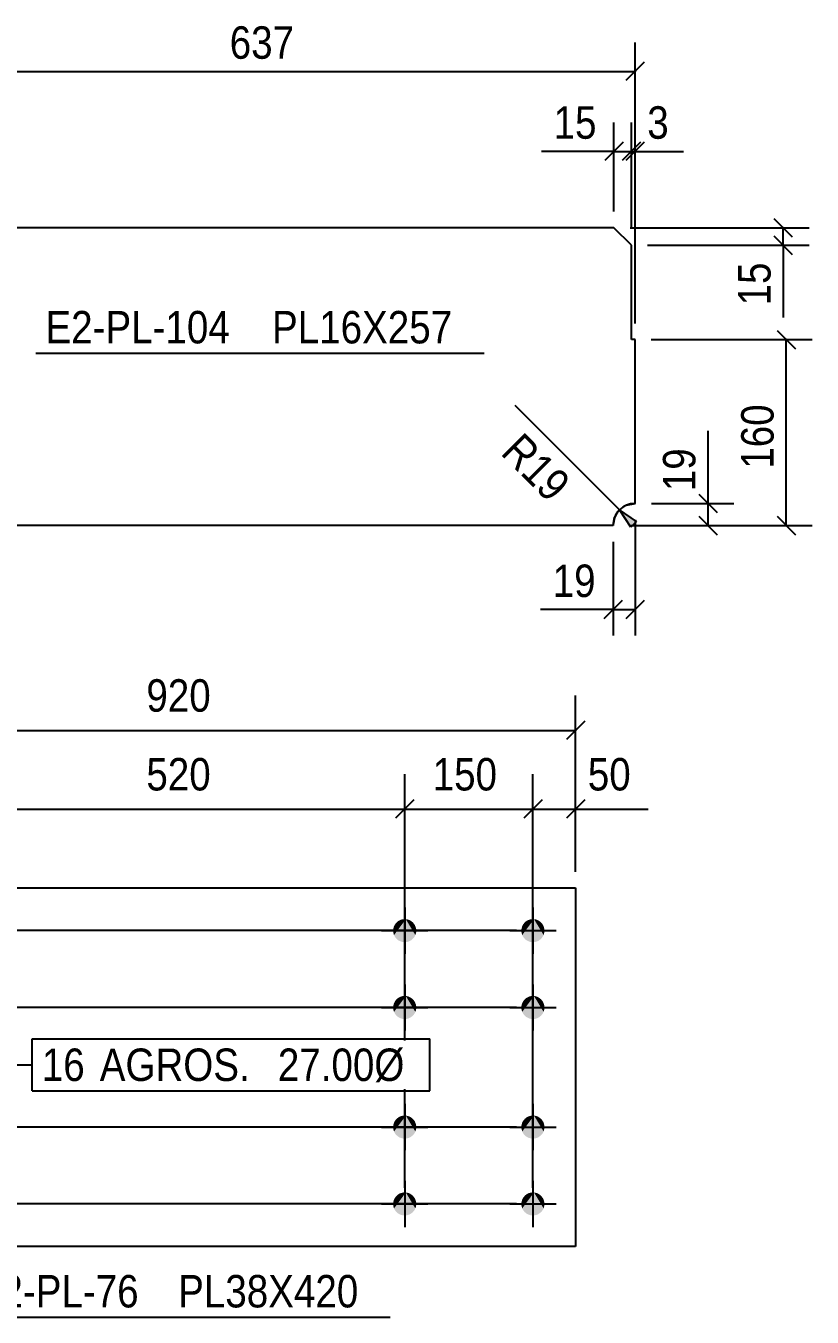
# Model space of a CAD drawing. Header units: millimetres. Extents: x 67 to 383, y 106 to 148.
# Drawn here: x 84.45 to 92.24, y 124.88 to 137.68 of the extents above; entities that cross this region are included whole.
import ezdxf

# ---------------------------------------------------------------- set-up
doc = ezdxf.new("R2010")
doc.units = ezdxf.units.MM
doc.linetypes.add('XKITLINE00', pattern=[0])
doc.styles.add('ARIAL', font='ARIAL.TTF')
doc.styles.add('ARIAL_', font='ARIAL.TTF')

msp = doc.modelspace()

# ---------------------------------------------------------------- linework, layer by layer
at = {"linetype": 'XKITLINE00'}
for p, q in [((90.486, 134.733), (90.486, 137.517)), ((90.577, 137.322), (90.395, 137.14)), ((83.17, 137.231), (90.486, 137.231)), ((90.277, 135.842), (90.277, 136.723)), ((90.45, 135.669), (90.45, 136.723)), ((90.45, 135.669), (90.45, 136.723)), ((90.486, 134.733), (90.486, 136.723)), ((90.368, 136.529), (90.186, 136.347)), ((90.541, 136.529), (90.359, 136.347)), ((90.541, 136.529), (90.359, 136.347)), ((90.577, 136.529), (90.395, 136.347)), ((90.277, 136.438), (89.559, 136.438)), ((90.277, 136.438), (89.559, 136.438)), ((90.277, 136.438), (90.45, 136.438)), ((90.45, 136.438), (90.486, 136.438)), ((90.486, 136.438), (90.966, 136.438)), ((90.486, 136.438), (90.966, 136.438)), ((91.862, 135.772), (92.044, 135.59)), ((90.438, 135.681), (92.211, 135.681)), ((91.862, 135.6), (92.044, 135.417)), ((91.953, 135.509), (91.953, 135.681)), ((90.611, 135.509), (92.211, 135.509)), ((91.953, 135.509), (91.953, 134.79)), ((91.953, 135.509), (91.953, 134.79)), ((90.647, 134.572), (92.241, 134.572)), ((91.893, 134.663), (92.075, 134.481)), ((91.984, 132.729), (91.984, 134.572)), ((84.548, 134.437), (88.99, 134.437)), ((90.332, 132.883), (89.297, 133.917)), ((91.209, 132.948), (91.209, 133.667)), ((91.209, 132.948), (91.209, 133.667)), ((91.118, 133.039), (91.3, 132.857)), ((90.348, 132.897), (90.332, 132.883)), ((90.365, 132.91), (90.348, 132.897)), ((90.383, 132.921), (90.365, 132.91)), ((90.403, 132.93), (90.383, 132.921)), ((90.486, 132.947), (90.403, 132.93)), ((90.648, 132.948), (91.466, 132.948)), ((91.209, 132.729), (91.209, 132.948)), ((90.284, 132.812), (90.272, 132.748)), ((90.294, 132.832), (90.284, 132.812)), ((90.284, 132.812), (90.284, 132.812)), ((90.305, 132.85), (90.294, 132.832)), ((90.317, 132.867), (90.305, 132.85)), ((90.332, 132.883), (90.317, 132.867)), ((90.502, 132.769), (90.332, 132.883)), ((90.445, 132.712), (90.332, 132.883)), ((90.502, 132.769), (90.445, 132.712)), ((90.486, 132.786), (90.486, 131.638)), ((91.118, 132.82), (91.3, 132.638)), ((91.893, 132.82), (92.075, 132.638)), ((90.429, 132.729), (91.466, 132.729)), ((90.429, 132.729), (92.241, 132.729)), ((90.268, 132.568), (90.268, 131.638)), ((90.268, 131.896), (89.549, 131.896)), ((90.268, 131.896), (89.549, 131.896)), ((90.359, 131.987), (90.177, 131.805)), ((90.268, 131.896), (90.486, 131.896)), ((90.577, 131.987), (90.395, 131.805)), ((89.897, 129.297), (89.897, 131.044)), ((89.988, 130.789), (89.806, 130.607)), ((82.107, 130.698), (89.897, 130.698)), ((88.204, 127.624), (88.204, 130.263)), ((88.204, 127.624), (88.204, 130.263)), ((89.474, 126.164), (89.474, 130.263)), ((89.474, 126.164), (89.474, 130.263)), ((89.897, 129.297), (89.897, 130.263)), ((88.295, 130.008), (88.113, 129.826)), ((88.295, 130.008), (88.113, 129.826)), ((89.565, 130.008), (89.383, 129.826)), ((89.565, 130.008), (89.383, 129.826)), ((89.988, 130.008), (89.806, 129.826)), ((83.801, 129.917), (88.204, 129.917)), ((88.204, 129.917), (89.474, 129.917)), ((89.474, 129.917), (89.897, 129.917)), ((89.897, 129.917), (90.616, 129.917)), ((89.897, 129.917), (90.616, 129.917)), ((89.313, 128.713), (80.93, 128.713)), ((89.313, 128.713), (80.93, 128.713)), ((89.313, 127.95), (80.93, 127.95)), ((89.313, 127.95), (80.93, 127.95)), ((84.512, 127.64), (88.452, 127.64)), ((84.512, 127.125), (84.512, 127.64)), ((88.452, 127.125), (88.452, 127.64)), ((84.19, 127.382), (84.512, 127.382)), ((84.512, 127.125), (88.452, 127.125)), ((88.204, 126.164), (88.204, 127.141)), ((88.204, 126.164), (88.204, 127.141)), ((89.313, 126.765), (80.93, 126.765)), ((89.313, 126.765), (80.93, 126.765)), ((89.313, 126.003), (80.93, 126.003)), ((89.313, 126.003), (80.93, 126.003)), ((83.856, 124.881), (88.06, 124.881))]:
    msp.add_line(p, q, dxfattribs=at)
at = {"color": 2, "linetype": 'XKITLINE00'}
for p, q in [((90.277, 135.681), (83.342, 135.681)), ((90.45, 135.509), (90.277, 135.681)), ((90.45, 134.572), (90.45, 135.509)), ((90.486, 134.572), (90.45, 134.572)), ((90.486, 132.947), (90.486, 134.572)), ((90.403, 132.93), (90.486, 132.947)), ((90.268, 132.729), (90.284, 132.812)), ((90.268, 132.729), (83.388, 132.729)), ((82.107, 129.136), (89.897, 129.136)), ((89.897, 129.136), (89.897, 125.58)), ((89.897, 125.58), (82.107, 125.58))]:
    msp.add_line(p, q, dxfattribs=at)
at = {"color": 3, "linetype": 'XKITLINE00'}
for p, q in [((88.204, 128.941), (88.204, 128.484)), ((89.474, 128.941), (89.474, 128.484)), ((87.975, 128.713), (88.432, 128.713)), ((89.245, 128.713), (89.703, 128.713)), ((88.204, 128.179), (88.204, 127.722)), ((89.474, 128.179), (89.474, 127.722)), ((87.975, 127.95), (88.432, 127.95)), ((89.245, 127.95), (89.703, 127.95)), ((88.204, 126.994), (88.204, 126.536)), ((89.474, 126.994), (89.474, 126.536)), ((87.975, 126.765), (88.432, 126.765)), ((89.245, 126.765), (89.703, 126.765)), ((88.204, 126.232), (88.204, 125.774)), ((89.474, 126.232), (89.474, 125.774)), ((87.975, 126.003), (88.432, 126.003)), ((89.245, 126.003), (89.703, 126.003))]:
    msp.add_line(p, q, dxfattribs=at)
at = {"linetype": 'XKITLINE00'}
msp.add_arc((90.486, 132.729), 0.218, 90, 180, dxfattribs=at)
at = {"color": 2, "linetype": 'XKITLINE00'}
msp.add_arc((90.486, 132.729), 0.218, 112.5, 157.5, dxfattribs=at)
for p in [(90.486, 137.231), (90.277, 136.438), (90.45, 136.438), (90.45, 136.438), (90.486, 136.438), (91.953, 135.681), (91.953, 135.509), (91.984, 134.572), (91.209, 132.948), (91.209, 132.729), (91.984, 132.729), (90.268, 131.896), (90.486, 131.896), (89.897, 130.698), (88.204, 129.917), (88.204, 129.917), (89.474, 129.917), (89.474, 129.917), (89.897, 129.917)]:
    msp.add_point(p)
at = {"linetype": 'Continuous'}
msp.add_solid([(90.445, 132.712), (90.332, 132.883), (90.445, 132.712), (90.502, 132.769)], dxfattribs=at)
at = {"color": 3, "linetype": 'Continuous'}
for points in [[(88.215, 128.826), (88.092, 128.735), (88.09, 128.724)], [(88.215, 128.826), (88.09, 128.724), (88.09, 128.713)], [(88.215, 128.826), (88.09, 128.713), (88.09, 128.701)], [(88.215, 128.826), (88.09, 128.701), (88.092, 128.69)], [(88.215, 128.826), (88.094, 128.746), (88.092, 128.735)], [(88.215, 128.826), (88.092, 128.69), (88.094, 128.679)], [(88.215, 128.826), (88.098, 128.756), (88.094, 128.746)], [(88.215, 128.826), (88.094, 128.679), (88.098, 128.669)], [(88.215, 128.826), (88.103, 128.766), (88.098, 128.756)], [(88.215, 128.826), (88.098, 128.669), (88.103, 128.659)], [(88.215, 128.826), (88.109, 128.776), (88.103, 128.766)], [(88.215, 128.826), (88.103, 128.659), (88.109, 128.649)], [(88.215, 128.826), (88.115, 128.785), (88.109, 128.776)], [(88.215, 128.826), (88.109, 128.649), (88.115, 128.64)], [(88.215, 128.826), (88.123, 128.793), (88.115, 128.785)], [(88.215, 128.826), (88.115, 128.64), (88.123, 128.632)], [(88.215, 128.826), (88.131, 128.801), (88.123, 128.793)], [(88.215, 128.826), (88.123, 128.632), (88.131, 128.624)], [(88.215, 128.826), (88.14, 128.808), (88.131, 128.801)], [(88.215, 128.826), (88.131, 128.624), (88.14, 128.617)], [(88.215, 128.826), (88.15, 128.813), (88.14, 128.808)], [(88.215, 128.826), (88.14, 128.617), (88.15, 128.612)], [(88.215, 128.826), (88.16, 128.818), (88.15, 128.813)], [(88.215, 128.826), (88.15, 128.612), (88.16, 128.607)], [(88.215, 128.826), (88.171, 128.822), (88.16, 128.818)], [(88.215, 128.826), (88.16, 128.607), (88.171, 128.603)], [(88.215, 128.826), (88.182, 128.825), (88.171, 128.822)], [(88.215, 128.826), (88.171, 128.603), (88.182, 128.6)], [(88.215, 128.826), (88.193, 128.826), (88.182, 128.825)], [(88.215, 128.826), (88.182, 128.6), (88.193, 128.599)], [(88.215, 128.826), (88.204, 128.827), (88.193, 128.826)], [(88.215, 128.826), (88.193, 128.599), (88.204, 128.598)], [(88.215, 128.826), (88.204, 128.598), (88.215, 128.599)], [(88.215, 128.826), (88.215, 128.599), (88.226, 128.6)], [(88.215, 128.826), (88.226, 128.6), (88.237, 128.603)], [(88.215, 128.826), (88.237, 128.603), (88.248, 128.607)], [(88.215, 128.826), (88.248, 128.607), (88.258, 128.612)], [(88.215, 128.826), (88.258, 128.612), (88.267, 128.617)], [(88.215, 128.826), (88.267, 128.617), (88.276, 128.624)], [(88.215, 128.826), (88.276, 128.624), (88.285, 128.632)], [(88.215, 128.826), (88.285, 128.632), (88.292, 128.64)], [(88.215, 128.826), (88.292, 128.64), (88.299, 128.649)], [(88.215, 128.826), (88.299, 128.649), (88.305, 128.659)], [(88.215, 128.826), (88.305, 128.659), (88.309, 128.669)], [(88.215, 128.826), (88.309, 128.669), (88.313, 128.679)], [(88.215, 128.826), (88.313, 128.679), (88.316, 128.69)], [(88.215, 128.826), (88.316, 128.69), (88.318, 128.701)], [(88.215, 128.826), (88.318, 128.701), (88.318, 128.713)], [(88.215, 128.826), (88.318, 128.713), (88.318, 128.724)], [(88.215, 128.826), (88.318, 128.724), (88.316, 128.735)], [(88.215, 128.826), (88.316, 128.735), (88.313, 128.746)], [(88.215, 128.826), (88.313, 128.746), (88.309, 128.756)], [(88.215, 128.826), (88.309, 128.756), (88.305, 128.766)], [(88.215, 128.826), (88.305, 128.766), (88.299, 128.776)], [(88.215, 128.826), (88.299, 128.776), (88.292, 128.785)], [(88.215, 128.826), (88.292, 128.785), (88.285, 128.793)], [(88.215, 128.826), (88.285, 128.793), (88.276, 128.801)], [(88.215, 128.826), (88.276, 128.801), (88.267, 128.808)], [(88.215, 128.826), (88.267, 128.808), (88.258, 128.813)], [(88.215, 128.826), (88.258, 128.813), (88.248, 128.818)], [(88.215, 128.826), (88.248, 128.818), (88.237, 128.822)], [(88.215, 128.826), (88.237, 128.822), (88.226, 128.825)], [(89.485, 128.826), (89.362, 128.735), (89.36, 128.724)], [(89.485, 128.826), (89.36, 128.724), (89.36, 128.713)], [(89.485, 128.826), (89.36, 128.713), (89.36, 128.701)], [(89.485, 128.826), (89.36, 128.701), (89.362, 128.69)], [(89.485, 128.826), (89.365, 128.746), (89.362, 128.735)], [(89.485, 128.826), (89.362, 128.69), (89.365, 128.679)], [(89.485, 128.826), (89.368, 128.756), (89.365, 128.746)], [(89.485, 128.826), (89.365, 128.679), (89.368, 128.669)], [(89.485, 128.826), (89.373, 128.766), (89.368, 128.756)], [(89.485, 128.826), (89.368, 128.669), (89.373, 128.659)], [(89.485, 128.826), (89.379, 128.776), (89.373, 128.766)], [(89.485, 128.826), (89.373, 128.659), (89.379, 128.649)], [(89.485, 128.826), (89.386, 128.785), (89.379, 128.776)], [(89.485, 128.826), (89.379, 128.649), (89.386, 128.64)], [(89.485, 128.826), (89.393, 128.793), (89.386, 128.785)], [(89.485, 128.826), (89.386, 128.64), (89.393, 128.632)], [(89.485, 128.826), (89.401, 128.801), (89.393, 128.793)], [(89.485, 128.826), (89.393, 128.632), (89.401, 128.624)], [(89.485, 128.826), (89.41, 128.808), (89.401, 128.801)], [(89.485, 128.826), (89.401, 128.624), (89.41, 128.617)], [(89.485, 128.826), (89.42, 128.813), (89.41, 128.808)], [(89.485, 128.826), (89.41, 128.617), (89.42, 128.612)], [(89.485, 128.826), (89.43, 128.818), (89.42, 128.813)], [(89.485, 128.826), (89.42, 128.612), (89.43, 128.607)], [(89.485, 128.826), (89.441, 128.822), (89.43, 128.818)], [(89.485, 128.826), (89.43, 128.607), (89.441, 128.603)], [(89.485, 128.826), (89.452, 128.825), (89.441, 128.822)], [(89.485, 128.826), (89.441, 128.603), (89.452, 128.6)], [(89.485, 128.826), (89.463, 128.826), (89.452, 128.825)], [(89.485, 128.826), (89.452, 128.6), (89.463, 128.599)], [(89.485, 128.826), (89.474, 128.827), (89.463, 128.826)], [(89.485, 128.826), (89.463, 128.599), (89.474, 128.598)], [(89.485, 128.826), (89.474, 128.598), (89.485, 128.599)], [(89.485, 128.826), (89.485, 128.599), (89.496, 128.6)], [(89.485, 128.826), (89.496, 128.6), (89.507, 128.603)], [(89.485, 128.826), (89.507, 128.603), (89.518, 128.607)], [(89.485, 128.826), (89.518, 128.607), (89.528, 128.612)], [(89.485, 128.826), (89.528, 128.612), (89.537, 128.617)], [(89.485, 128.826), (89.537, 128.617), (89.546, 128.624)], [(89.485, 128.826), (89.546, 128.624), (89.555, 128.632)], [(89.485, 128.826), (89.555, 128.632), (89.562, 128.64)], [(89.485, 128.826), (89.562, 128.64), (89.569, 128.649)], [(89.485, 128.826), (89.569, 128.649), (89.575, 128.659)], [(89.485, 128.826), (89.575, 128.659), (89.58, 128.669)], [(89.485, 128.826), (89.58, 128.669), (89.583, 128.679)], [(89.485, 128.826), (89.583, 128.679), (89.586, 128.69)], [(89.485, 128.826), (89.586, 128.69), (89.588, 128.701)], [(89.485, 128.826), (89.588, 128.701), (89.588, 128.713)], [(89.485, 128.826), (89.588, 128.713), (89.588, 128.724)], [(89.485, 128.826), (89.588, 128.724), (89.586, 128.735)], [(89.485, 128.826), (89.586, 128.735), (89.583, 128.746)], [(89.485, 128.826), (89.583, 128.746), (89.58, 128.756)], [(89.485, 128.826), (89.58, 128.756), (89.575, 128.766)], [(89.485, 128.826), (89.575, 128.766), (89.569, 128.776)], [(89.485, 128.826), (89.569, 128.776), (89.562, 128.785)], [(89.485, 128.826), (89.562, 128.785), (89.555, 128.793)], [(89.485, 128.826), (89.555, 128.793), (89.546, 128.801)], [(89.485, 128.826), (89.546, 128.801), (89.537, 128.808)], [(89.485, 128.826), (89.537, 128.808), (89.528, 128.813)], [(89.485, 128.826), (89.528, 128.813), (89.518, 128.818)], [(89.485, 128.826), (89.518, 128.818), (89.507, 128.822)], [(89.485, 128.826), (89.507, 128.822), (89.496, 128.825)], [(88.215, 128.064), (88.092, 127.973), (88.09, 127.962)], [(88.215, 128.064), (88.09, 127.962), (88.09, 127.95)], [(88.215, 128.064), (88.09, 127.95), (88.09, 127.939)], [(88.215, 128.064), (88.09, 127.939), (88.092, 127.928)], [(88.215, 128.064), (88.094, 127.984), (88.092, 127.973)], [(88.215, 128.064), (88.092, 127.928), (88.094, 127.917)], [(88.215, 128.064), (88.098, 127.994), (88.094, 127.984)], [(88.215, 128.064), (88.094, 127.917), (88.098, 127.907)], [(88.215, 128.064), (88.103, 128.004), (88.098, 127.994)], [(88.215, 128.064), (88.098, 127.907), (88.103, 127.897)], [(88.215, 128.064), (88.109, 128.014), (88.103, 128.004)], [(88.215, 128.064), (88.103, 127.897), (88.109, 127.887)], [(88.215, 128.064), (88.115, 128.023), (88.109, 128.014)], [(88.215, 128.064), (88.109, 127.887), (88.115, 127.878)], [(88.215, 128.064), (88.123, 128.031), (88.115, 128.023)], [(88.215, 128.064), (88.115, 127.878), (88.123, 127.87)], [(88.215, 128.064), (88.131, 128.039), (88.123, 128.031)], [(88.215, 128.064), (88.123, 127.87), (88.131, 127.862)], [(88.215, 128.064), (88.14, 128.045), (88.131, 128.039)], [(88.215, 128.064), (88.131, 127.862), (88.14, 127.855)], [(88.215, 128.064), (88.15, 128.051), (88.14, 128.045)], [(88.215, 128.064), (88.14, 127.855), (88.15, 127.85)], [(88.215, 128.064), (88.16, 128.056), (88.15, 128.051)], [(88.215, 128.064), (88.15, 127.85), (88.16, 127.845)], [(88.215, 128.064), (88.171, 128.06), (88.16, 128.056)], [(88.215, 128.064), (88.16, 127.845), (88.171, 127.841)], [(88.215, 128.064), (88.182, 128.063), (88.171, 128.06)], [(88.215, 128.064), (88.171, 127.841), (88.182, 127.838)], [(88.215, 128.064), (88.193, 128.064), (88.182, 128.063)], [(88.215, 128.064), (88.182, 127.838), (88.193, 127.837)], [(88.215, 128.064), (88.204, 128.065), (88.193, 128.064)], [(88.215, 128.064), (88.193, 127.837), (88.204, 127.836)], [(88.215, 128.064), (88.204, 127.836), (88.215, 127.837)], [(88.215, 128.064), (88.215, 127.837), (88.226, 127.838)], [(88.215, 128.064), (88.226, 127.838), (88.237, 127.841)], [(88.215, 128.064), (88.237, 127.841), (88.248, 127.845)], [(88.215, 128.064), (88.248, 127.845), (88.258, 127.85)], [(88.215, 128.064), (88.258, 127.85), (88.267, 127.855)], [(88.215, 128.064), (88.267, 127.855), (88.276, 127.862)], [(88.215, 128.064), (88.276, 127.862), (88.285, 127.87)], [(88.215, 128.064), (88.285, 127.87), (88.292, 127.878)], [(88.215, 128.064), (88.292, 127.878), (88.299, 127.887)], [(88.215, 128.064), (88.299, 127.887), (88.305, 127.897)], [(88.215, 128.064), (88.305, 127.897), (88.309, 127.907)], [(88.215, 128.064), (88.309, 127.907), (88.313, 127.917)], [(88.215, 128.064), (88.313, 127.917), (88.316, 127.928)], [(88.215, 128.064), (88.316, 127.928), (88.318, 127.939)], [(88.215, 128.064), (88.318, 127.939), (88.318, 127.95)], [(88.215, 128.064), (88.318, 127.95), (88.318, 127.962)], [(88.215, 128.064), (88.318, 127.962), (88.316, 127.973)], [(88.215, 128.064), (88.316, 127.973), (88.313, 127.984)], [(88.215, 128.064), (88.313, 127.984), (88.309, 127.994)], [(88.215, 128.064), (88.309, 127.994), (88.305, 128.004)], [(88.215, 128.064), (88.305, 128.004), (88.299, 128.014)], [(88.215, 128.064), (88.299, 128.014), (88.292, 128.023)], [(88.215, 128.064), (88.292, 128.023), (88.285, 128.031)], [(88.215, 128.064), (88.285, 128.031), (88.276, 128.039)], [(88.215, 128.064), (88.276, 128.039), (88.267, 128.045)], [(88.215, 128.064), (88.267, 128.045), (88.258, 128.051)], [(88.215, 128.064), (88.258, 128.051), (88.248, 128.056)], [(88.215, 128.064), (88.248, 128.056), (88.237, 128.06)], [(88.215, 128.064), (88.237, 128.06), (88.226, 128.063)], [(89.485, 128.064), (89.362, 127.973), (89.36, 127.962)], [(89.485, 128.064), (89.36, 127.962), (89.36, 127.95)], [(89.485, 128.064), (89.36, 127.95), (89.36, 127.939)], [(89.485, 128.064), (89.36, 127.939), (89.362, 127.928)], [(89.485, 128.064), (89.365, 127.984), (89.362, 127.973)], [(89.485, 128.064), (89.362, 127.928), (89.365, 127.917)], [(89.485, 128.064), (89.368, 127.994), (89.365, 127.984)], [(89.485, 128.064), (89.365, 127.917), (89.368, 127.907)], [(89.485, 128.064), (89.373, 128.004), (89.368, 127.994)], [(89.485, 128.064), (89.368, 127.907), (89.373, 127.897)], [(89.485, 128.064), (89.379, 128.014), (89.373, 128.004)], [(89.485, 128.064), (89.373, 127.897), (89.379, 127.887)], [(89.485, 128.064), (89.386, 128.023), (89.379, 128.014)], [(89.485, 128.064), (89.379, 127.887), (89.386, 127.878)], [(89.485, 128.064), (89.393, 128.031), (89.386, 128.023)], [(89.485, 128.064), (89.386, 127.878), (89.393, 127.87)], [(89.485, 128.064), (89.401, 128.039), (89.393, 128.031)], [(89.485, 128.064), (89.393, 127.87), (89.401, 127.862)], [(89.485, 128.064), (89.41, 128.045), (89.401, 128.039)], [(89.485, 128.064), (89.401, 127.862), (89.41, 127.855)], [(89.485, 128.064), (89.42, 128.051), (89.41, 128.045)], [(89.485, 128.064), (89.41, 127.855), (89.42, 127.85)], [(89.485, 128.064), (89.43, 128.056), (89.42, 128.051)], [(89.485, 128.064), (89.42, 127.85), (89.43, 127.845)], [(89.485, 128.064), (89.441, 128.06), (89.43, 128.056)], [(89.485, 128.064), (89.43, 127.845), (89.441, 127.841)], [(89.485, 128.064), (89.452, 128.063), (89.441, 128.06)], [(89.485, 128.064), (89.441, 127.841), (89.452, 127.838)], [(89.485, 128.064), (89.463, 128.064), (89.452, 128.063)], [(89.485, 128.064), (89.452, 127.838), (89.463, 127.837)], [(89.485, 128.064), (89.474, 128.065), (89.463, 128.064)], [(89.485, 128.064), (89.463, 127.837), (89.474, 127.836)], [(89.485, 128.064), (89.474, 127.836), (89.485, 127.837)], [(89.485, 128.064), (89.485, 127.837), (89.496, 127.838)], [(89.485, 128.064), (89.496, 127.838), (89.507, 127.841)], [(89.485, 128.064), (89.507, 127.841), (89.518, 127.845)], [(89.485, 128.064), (89.518, 127.845), (89.528, 127.85)], [(89.485, 128.064), (89.528, 127.85), (89.537, 127.855)], [(89.485, 128.064), (89.537, 127.855), (89.546, 127.862)], [(89.485, 128.064), (89.546, 127.862), (89.555, 127.87)], [(89.485, 128.064), (89.555, 127.87), (89.562, 127.878)], [(89.485, 128.064), (89.562, 127.878), (89.569, 127.887)], [(89.485, 128.064), (89.569, 127.887), (89.575, 127.897)], [(89.485, 128.064), (89.575, 127.897), (89.58, 127.907)], [(89.485, 128.064), (89.58, 127.907), (89.583, 127.917)], [(89.485, 128.064), (89.583, 127.917), (89.586, 127.928)], [(89.485, 128.064), (89.586, 127.928), (89.588, 127.939)], [(89.485, 128.064), (89.588, 127.939), (89.588, 127.95)], [(89.485, 128.064), (89.588, 127.95), (89.588, 127.962)], [(89.485, 128.064), (89.588, 127.962), (89.586, 127.973)], [(89.485, 128.064), (89.586, 127.973), (89.583, 127.984)], [(89.485, 128.064), (89.583, 127.984), (89.58, 127.994)], [(89.485, 128.064), (89.58, 127.994), (89.575, 128.004)], [(89.485, 128.064), (89.575, 128.004), (89.569, 128.014)], [(89.485, 128.064), (89.569, 128.014), (89.562, 128.023)], [(89.485, 128.064), (89.562, 128.023), (89.555, 128.031)], [(89.485, 128.064), (89.555, 128.031), (89.546, 128.039)], [(89.485, 128.064), (89.546, 128.039), (89.537, 128.045)], [(89.485, 128.064), (89.537, 128.045), (89.528, 128.051)], [(89.485, 128.064), (89.528, 128.051), (89.518, 128.056)], [(89.485, 128.064), (89.518, 128.056), (89.507, 128.06)], [(89.485, 128.064), (89.507, 128.06), (89.496, 128.063)], [(88.215, 126.879), (88.092, 126.787), (88.09, 126.776)], [(88.215, 126.879), (88.09, 126.776), (88.09, 126.765)], [(88.215, 126.879), (88.09, 126.765), (88.09, 126.754)], [(88.215, 126.879), (88.09, 126.754), (88.092, 126.743)], [(88.215, 126.879), (88.094, 126.798), (88.092, 126.787)], [(88.215, 126.879), (88.092, 126.743), (88.094, 126.732)], [(88.215, 126.879), (88.098, 126.809), (88.094, 126.798)], [(88.215, 126.879), (88.094, 126.732), (88.098, 126.721)], [(88.215, 126.879), (88.103, 126.819), (88.098, 126.809)], [(88.215, 126.879), (88.098, 126.721), (88.103, 126.711)], [(88.215, 126.879), (88.109, 126.829), (88.103, 126.819)], [(88.215, 126.879), (88.103, 126.711), (88.109, 126.701)], [(88.215, 126.879), (88.115, 126.838), (88.109, 126.829)], [(88.215, 126.879), (88.109, 126.701), (88.115, 126.692)], [(88.215, 126.879), (88.123, 126.846), (88.115, 126.838)], [(88.215, 126.879), (88.115, 126.692), (88.123, 126.684)], [(88.215, 126.879), (88.131, 126.853), (88.123, 126.846)], [(88.215, 126.879), (88.123, 126.684), (88.131, 126.677)], [(88.215, 126.879), (88.14, 126.86), (88.131, 126.853)], [(88.215, 126.879), (88.131, 126.677), (88.14, 126.67)], [(88.215, 126.879), (88.15, 126.866), (88.14, 126.86)], [(88.215, 126.879), (88.14, 126.67), (88.15, 126.664)], [(88.215, 126.879), (88.16, 126.871), (88.15, 126.866)], [(88.215, 126.879), (88.15, 126.664), (88.16, 126.659)], [(88.215, 126.879), (88.171, 126.874), (88.16, 126.871)], [(88.215, 126.879), (88.16, 126.659), (88.171, 126.656)], [(88.215, 126.879), (88.182, 126.877), (88.171, 126.874)], [(88.215, 126.879), (88.171, 126.656), (88.182, 126.653)], [(88.215, 126.879), (88.193, 126.879), (88.182, 126.877)], [(88.215, 126.879), (88.182, 126.653), (88.193, 126.651)], [(88.215, 126.879), (88.204, 126.879), (88.193, 126.879)], [(88.215, 126.879), (88.193, 126.651), (88.204, 126.651)], [(88.215, 126.879), (88.204, 126.651), (88.215, 126.651)], [(88.215, 126.879), (88.215, 126.651), (88.226, 126.653)], [(88.215, 126.879), (88.226, 126.653), (88.237, 126.656)], [(88.215, 126.879), (88.237, 126.656), (88.248, 126.659)], [(88.215, 126.879), (88.248, 126.659), (88.258, 126.664)], [(88.215, 126.879), (88.258, 126.664), (88.267, 126.67)], [(88.215, 126.879), (88.267, 126.67), (88.276, 126.677)], [(88.215, 126.879), (88.276, 126.677), (88.285, 126.684)], [(88.215, 126.879), (88.285, 126.684), (88.292, 126.692)], [(88.215, 126.879), (88.292, 126.692), (88.299, 126.701)], [(88.215, 126.879), (88.299, 126.701), (88.305, 126.711)], [(88.215, 126.879), (88.305, 126.711), (88.309, 126.721)], [(88.215, 126.879), (88.309, 126.721), (88.313, 126.732)], [(88.215, 126.879), (88.313, 126.732), (88.316, 126.743)], [(88.215, 126.879), (88.316, 126.743), (88.318, 126.754)], [(88.215, 126.879), (88.318, 126.754), (88.318, 126.765)], [(88.215, 126.879), (88.318, 126.765), (88.318, 126.776)], [(88.215, 126.879), (88.318, 126.776), (88.316, 126.787)], [(88.215, 126.879), (88.316, 126.787), (88.313, 126.798)], [(88.215, 126.879), (88.313, 126.798), (88.309, 126.809)], [(88.215, 126.879), (88.309, 126.809), (88.305, 126.819)], [(88.215, 126.879), (88.305, 126.819), (88.299, 126.829)], [(88.215, 126.879), (88.299, 126.829), (88.292, 126.838)], [(88.215, 126.879), (88.292, 126.838), (88.285, 126.846)], [(88.215, 126.879), (88.285, 126.846), (88.276, 126.853)], [(88.215, 126.879), (88.276, 126.853), (88.267, 126.86)], [(88.215, 126.879), (88.267, 126.86), (88.258, 126.866)], [(88.215, 126.879), (88.258, 126.866), (88.248, 126.871)], [(88.215, 126.879), (88.248, 126.871), (88.237, 126.874)], [(88.215, 126.879), (88.237, 126.874), (88.226, 126.877)], [(89.485, 126.879), (89.362, 126.787), (89.36, 126.776)], [(89.485, 126.879), (89.36, 126.776), (89.36, 126.765)], [(89.485, 126.879), (89.36, 126.765), (89.36, 126.754)], [(89.485, 126.879), (89.36, 126.754), (89.362, 126.743)], [(89.485, 126.879), (89.365, 126.798), (89.362, 126.787)], [(89.485, 126.879), (89.362, 126.743), (89.365, 126.732)], [(89.485, 126.879), (89.368, 126.809), (89.365, 126.798)], [(89.485, 126.879), (89.365, 126.732), (89.368, 126.721)], [(89.485, 126.879), (89.373, 126.819), (89.368, 126.809)], [(89.485, 126.879), (89.368, 126.721), (89.373, 126.711)], [(89.485, 126.879), (89.379, 126.829), (89.373, 126.819)], [(89.485, 126.879), (89.373, 126.711), (89.379, 126.701)], [(89.485, 126.879), (89.386, 126.838), (89.379, 126.829)], [(89.485, 126.879), (89.379, 126.701), (89.386, 126.692)], [(89.485, 126.879), (89.393, 126.846), (89.386, 126.838)], [(89.485, 126.879), (89.386, 126.692), (89.393, 126.684)], [(89.485, 126.879), (89.401, 126.853), (89.393, 126.846)], [(89.485, 126.879), (89.393, 126.684), (89.401, 126.677)], [(89.485, 126.879), (89.41, 126.86), (89.401, 126.853)], [(89.485, 126.879), (89.401, 126.677), (89.41, 126.67)], [(89.485, 126.879), (89.42, 126.866), (89.41, 126.86)], [(89.485, 126.879), (89.41, 126.67), (89.42, 126.664)], [(89.485, 126.879), (89.43, 126.871), (89.42, 126.866)], [(89.485, 126.879), (89.42, 126.664), (89.43, 126.659)], [(89.485, 126.879), (89.441, 126.874), (89.43, 126.871)], [(89.485, 126.879), (89.43, 126.659), (89.441, 126.656)], [(89.485, 126.879), (89.452, 126.877), (89.441, 126.874)], [(89.485, 126.879), (89.441, 126.656), (89.452, 126.653)], [(89.485, 126.879), (89.463, 126.879), (89.452, 126.877)], [(89.485, 126.879), (89.452, 126.653), (89.463, 126.651)], [(89.485, 126.879), (89.474, 126.879), (89.463, 126.879)], [(89.485, 126.879), (89.463, 126.651), (89.474, 126.651)], [(89.485, 126.879), (89.474, 126.651), (89.485, 126.651)], [(89.485, 126.879), (89.485, 126.651), (89.496, 126.653)], [(89.485, 126.879), (89.496, 126.653), (89.507, 126.656)], [(89.485, 126.879), (89.507, 126.656), (89.518, 126.659)], [(89.485, 126.879), (89.518, 126.659), (89.528, 126.664)], [(89.485, 126.879), (89.528, 126.664), (89.537, 126.67)], [(89.485, 126.879), (89.537, 126.67), (89.546, 126.677)], [(89.485, 126.879), (89.546, 126.677), (89.555, 126.684)], [(89.485, 126.879), (89.555, 126.684), (89.562, 126.692)], [(89.485, 126.879), (89.562, 126.692), (89.569, 126.701)], [(89.485, 126.879), (89.569, 126.701), (89.575, 126.711)], [(89.485, 126.879), (89.575, 126.711), (89.58, 126.721)], [(89.485, 126.879), (89.58, 126.721), (89.583, 126.732)], [(89.485, 126.879), (89.583, 126.732), (89.586, 126.743)], [(89.485, 126.879), (89.586, 126.743), (89.588, 126.754)], [(89.485, 126.879), (89.588, 126.754), (89.588, 126.765)], [(89.485, 126.879), (89.588, 126.765), (89.588, 126.776)], [(89.485, 126.879), (89.588, 126.776), (89.586, 126.787)], [(89.485, 126.879), (89.586, 126.787), (89.583, 126.798)], [(89.485, 126.879), (89.583, 126.798), (89.58, 126.809)], [(89.485, 126.879), (89.58, 126.809), (89.575, 126.819)], [(89.485, 126.879), (89.575, 126.819), (89.569, 126.829)], [(89.485, 126.879), (89.569, 126.829), (89.562, 126.838)], [(89.485, 126.879), (89.562, 126.838), (89.555, 126.846)], [(89.485, 126.879), (89.555, 126.846), (89.546, 126.853)], [(89.485, 126.879), (89.546, 126.853), (89.537, 126.86)], [(89.485, 126.879), (89.537, 126.86), (89.528, 126.866)], [(89.485, 126.879), (89.528, 126.866), (89.518, 126.871)], [(89.485, 126.879), (89.518, 126.871), (89.507, 126.874)], [(89.485, 126.879), (89.507, 126.874), (89.496, 126.877)], [(88.215, 126.117), (88.092, 126.025), (88.09, 126.014)], [(88.215, 126.117), (88.09, 126.014), (88.09, 126.003)], [(88.215, 126.117), (88.09, 126.003), (88.09, 125.992)], [(88.215, 126.117), (88.09, 125.992), (88.092, 125.981)], [(88.215, 126.117), (88.094, 126.036), (88.092, 126.025)], [(88.215, 126.117), (88.092, 125.981), (88.094, 125.97)], [(88.215, 126.117), (88.098, 126.047), (88.094, 126.036)], [(88.215, 126.117), (88.094, 125.97), (88.098, 125.959)], [(88.215, 126.117), (88.103, 126.057), (88.098, 126.047)], [(88.215, 126.117), (88.098, 125.959), (88.103, 125.949)], [(88.215, 126.117), (88.109, 126.066), (88.103, 126.057)], [(88.215, 126.117), (88.103, 125.949), (88.109, 125.939)], [(88.215, 126.117), (88.115, 126.075), (88.109, 126.066)], [(88.215, 126.117), (88.109, 125.939), (88.115, 125.93)], [(88.215, 126.117), (88.123, 126.084), (88.115, 126.075)], [(88.215, 126.117), (88.115, 125.93), (88.123, 125.922)], [(88.215, 126.117), (88.131, 126.091), (88.123, 126.084)], [(88.215, 126.117), (88.123, 125.922), (88.131, 125.915)], [(88.215, 126.117), (88.14, 126.098), (88.131, 126.091)], [(88.215, 126.117), (88.131, 125.915), (88.14, 125.908)], [(88.215, 126.117), (88.15, 126.104), (88.14, 126.098)], [(88.215, 126.117), (88.14, 125.908), (88.15, 125.902)], [(88.215, 126.117), (88.16, 126.109), (88.15, 126.104)], [(88.215, 126.117), (88.15, 125.902), (88.16, 125.897)], [(88.215, 126.117), (88.171, 126.112), (88.16, 126.109)], [(88.215, 126.117), (88.16, 125.897), (88.171, 125.894)], [(88.215, 126.117), (88.182, 126.115), (88.171, 126.112)], [(88.215, 126.117), (88.171, 125.894), (88.182, 125.891)], [(88.215, 126.117), (88.193, 126.117), (88.182, 126.115)], [(88.215, 126.117), (88.182, 125.891), (88.193, 125.889)], [(88.215, 126.117), (88.204, 126.117), (88.193, 126.117)], [(88.215, 126.117), (88.193, 125.889), (88.204, 125.889)], [(88.215, 126.117), (88.204, 125.889), (88.215, 125.889)], [(88.215, 126.117), (88.215, 125.889), (88.226, 125.891)], [(88.215, 126.117), (88.226, 125.891), (88.237, 125.894)], [(88.215, 126.117), (88.237, 125.894), (88.248, 125.897)], [(88.215, 126.117), (88.248, 125.897), (88.258, 125.902)], [(88.215, 126.117), (88.258, 125.902), (88.267, 125.908)], [(88.215, 126.117), (88.267, 125.908), (88.276, 125.915)], [(88.215, 126.117), (88.276, 125.915), (88.285, 125.922)], [(88.215, 126.117), (88.285, 125.922), (88.292, 125.93)], [(88.215, 126.117), (88.292, 125.93), (88.299, 125.939)], [(88.215, 126.117), (88.299, 125.939), (88.305, 125.949)], [(88.215, 126.117), (88.305, 125.949), (88.309, 125.959)], [(88.215, 126.117), (88.309, 125.959), (88.313, 125.97)], [(88.215, 126.117), (88.313, 125.97), (88.316, 125.981)], [(88.215, 126.117), (88.316, 125.981), (88.318, 125.992)], [(88.215, 126.117), (88.318, 125.992), (88.318, 126.003)], [(88.215, 126.117), (88.318, 126.003), (88.318, 126.014)], [(88.215, 126.117), (88.318, 126.014), (88.316, 126.025)], [(88.215, 126.117), (88.316, 126.025), (88.313, 126.036)], [(88.215, 126.117), (88.313, 126.036), (88.309, 126.047)], [(88.215, 126.117), (88.309, 126.047), (88.305, 126.057)], [(88.215, 126.117), (88.305, 126.057), (88.299, 126.066)], [(88.215, 126.117), (88.299, 126.066), (88.292, 126.075)], [(88.215, 126.117), (88.292, 126.075), (88.285, 126.084)], [(88.215, 126.117), (88.285, 126.084), (88.276, 126.091)], [(88.215, 126.117), (88.276, 126.091), (88.267, 126.098)], [(88.215, 126.117), (88.267, 126.098), (88.258, 126.104)], [(88.215, 126.117), (88.258, 126.104), (88.248, 126.109)], [(88.215, 126.117), (88.248, 126.109), (88.237, 126.112)], [(88.215, 126.117), (88.237, 126.112), (88.226, 126.115)], [(89.485, 126.117), (89.362, 126.025), (89.36, 126.014)], [(89.485, 126.117), (89.36, 126.014), (89.36, 126.003)], [(89.485, 126.117), (89.36, 126.003), (89.36, 125.992)], [(89.485, 126.117), (89.36, 125.992), (89.362, 125.981)], [(89.485, 126.117), (89.365, 126.036), (89.362, 126.025)], [(89.485, 126.117), (89.362, 125.981), (89.365, 125.97)], [(89.485, 126.117), (89.368, 126.047), (89.365, 126.036)], [(89.485, 126.117), (89.365, 125.97), (89.368, 125.959)], [(89.485, 126.117), (89.373, 126.057), (89.368, 126.047)], [(89.485, 126.117), (89.368, 125.959), (89.373, 125.949)], [(89.485, 126.117), (89.379, 126.066), (89.373, 126.057)], [(89.485, 126.117), (89.373, 125.949), (89.379, 125.939)], [(89.485, 126.117), (89.386, 126.075), (89.379, 126.066)], [(89.485, 126.117), (89.379, 125.939), (89.386, 125.93)], [(89.485, 126.117), (89.393, 126.084), (89.386, 126.075)], [(89.485, 126.117), (89.386, 125.93), (89.393, 125.922)], [(89.485, 126.117), (89.401, 126.091), (89.393, 126.084)], [(89.485, 126.117), (89.393, 125.922), (89.401, 125.915)], [(89.485, 126.117), (89.41, 126.098), (89.401, 126.091)], [(89.485, 126.117), (89.401, 125.915), (89.41, 125.908)], [(89.485, 126.117), (89.42, 126.104), (89.41, 126.098)], [(89.485, 126.117), (89.41, 125.908), (89.42, 125.902)], [(89.485, 126.117), (89.43, 126.109), (89.42, 126.104)], [(89.485, 126.117), (89.42, 125.902), (89.43, 125.897)], [(89.485, 126.117), (89.441, 126.112), (89.43, 126.109)], [(89.485, 126.117), (89.43, 125.897), (89.441, 125.894)], [(89.485, 126.117), (89.452, 126.115), (89.441, 126.112)], [(89.485, 126.117), (89.441, 125.894), (89.452, 125.891)], [(89.485, 126.117), (89.463, 126.117), (89.452, 126.115)], [(89.485, 126.117), (89.452, 125.891), (89.463, 125.889)], [(89.485, 126.117), (89.474, 126.117), (89.463, 126.117)], [(89.485, 126.117), (89.463, 125.889), (89.474, 125.889)], [(89.485, 126.117), (89.474, 125.889), (89.485, 125.889)], [(89.485, 126.117), (89.485, 125.889), (89.496, 125.891)], [(89.485, 126.117), (89.496, 125.891), (89.507, 125.894)], [(89.485, 126.117), (89.507, 125.894), (89.518, 125.897)], [(89.485, 126.117), (89.518, 125.897), (89.528, 125.902)], [(89.485, 126.117), (89.528, 125.902), (89.537, 125.908)], [(89.485, 126.117), (89.537, 125.908), (89.546, 125.915)], [(89.485, 126.117), (89.546, 125.915), (89.555, 125.922)], [(89.485, 126.117), (89.555, 125.922), (89.562, 125.93)], [(89.485, 126.117), (89.562, 125.93), (89.569, 125.939)], [(89.485, 126.117), (89.569, 125.939), (89.575, 125.949)], [(89.485, 126.117), (89.575, 125.949), (89.58, 125.959)], [(89.485, 126.117), (89.58, 125.959), (89.583, 125.97)], [(89.485, 126.117), (89.583, 125.97), (89.586, 125.981)], [(89.485, 126.117), (89.586, 125.981), (89.588, 125.992)], [(89.485, 126.117), (89.588, 125.992), (89.588, 126.003)], [(89.485, 126.117), (89.588, 126.003), (89.588, 126.014)], [(89.485, 126.117), (89.588, 126.014), (89.586, 126.025)], [(89.485, 126.117), (89.586, 126.025), (89.583, 126.036)], [(89.485, 126.117), (89.583, 126.036), (89.58, 126.047)], [(89.485, 126.117), (89.58, 126.047), (89.575, 126.057)], [(89.485, 126.117), (89.575, 126.057), (89.569, 126.066)], [(89.485, 126.117), (89.569, 126.066), (89.562, 126.075)], [(89.485, 126.117), (89.562, 126.075), (89.555, 126.084)], [(89.485, 126.117), (89.555, 126.084), (89.546, 126.091)], [(89.485, 126.117), (89.546, 126.091), (89.537, 126.098)], [(89.485, 126.117), (89.537, 126.098), (89.528, 126.104)], [(89.485, 126.117), (89.528, 126.104), (89.518, 126.109)], [(89.485, 126.117), (89.518, 126.109), (89.507, 126.112)], [(89.485, 126.117), (89.507, 126.112), (89.496, 126.115)]]:
    msp.add_solid(points, dxfattribs=at)

# ---------------------------------------------------------------- texts
at = {"color": 3, "width": 0.85}
for s, height, style, p in [('637', 0.3218, 'ARIAL', (86.47, 137.356)), ('15', 0.3218, 'ARIAL', (89.679, 136.563)), ('3', 0.322, 'ARIAL', (90.607, 136.563)), ('E2-PL-104', 0.3218, 'ARIAL_', (84.644, 134.534)), ('PL16X257', 0.3218, 'ARIAL_', (86.889, 134.534)), ('19', 0.3218, 'ARIAL', (89.67, 132.02)), ('920', 0.3218, 'ARIAL', (85.644, 130.883)), ('520', 0.3218, 'ARIAL', (85.644, 130.102)), ('150', 0.3218, 'ARIAL', (88.481, 130.102)), ('50', 0.3218, 'ARIAL', (90.018, 130.102)), ('16', 0.3218, 'ARIAL', (84.608, 127.222)), ('AGROS.', 0.3218, 'ARIAL', (85.182, 127.222)), ('27.00Ø', 0.3218, 'ARIAL', (86.947, 127.222)), ('E2-PL-76', 0.3218, 'ARIAL_', (83.953, 124.977)), ('PL38X420', 0.3218, 'ARIAL_', (85.959, 124.977))]:
    msp.add_text(s, height=height, dxfattribs=dict(at, style=style)).set_placement(p)
at = {"color": 3, "style": 'ARIAL', "width": 0.85}
for s, rotation, p in [('15', 90.0002, (91.829, 134.911)), ('160', 90.0002, (91.859, 133.292)), ('R19', -45.0001, (89.144, 133.44)), ('19', 90.0002, (91.084, 133.069))]:
    msp.add_text(s, height=0.3218, rotation=rotation, dxfattribs=at).set_placement(p)

doc.saveas('drawing.dxf')
